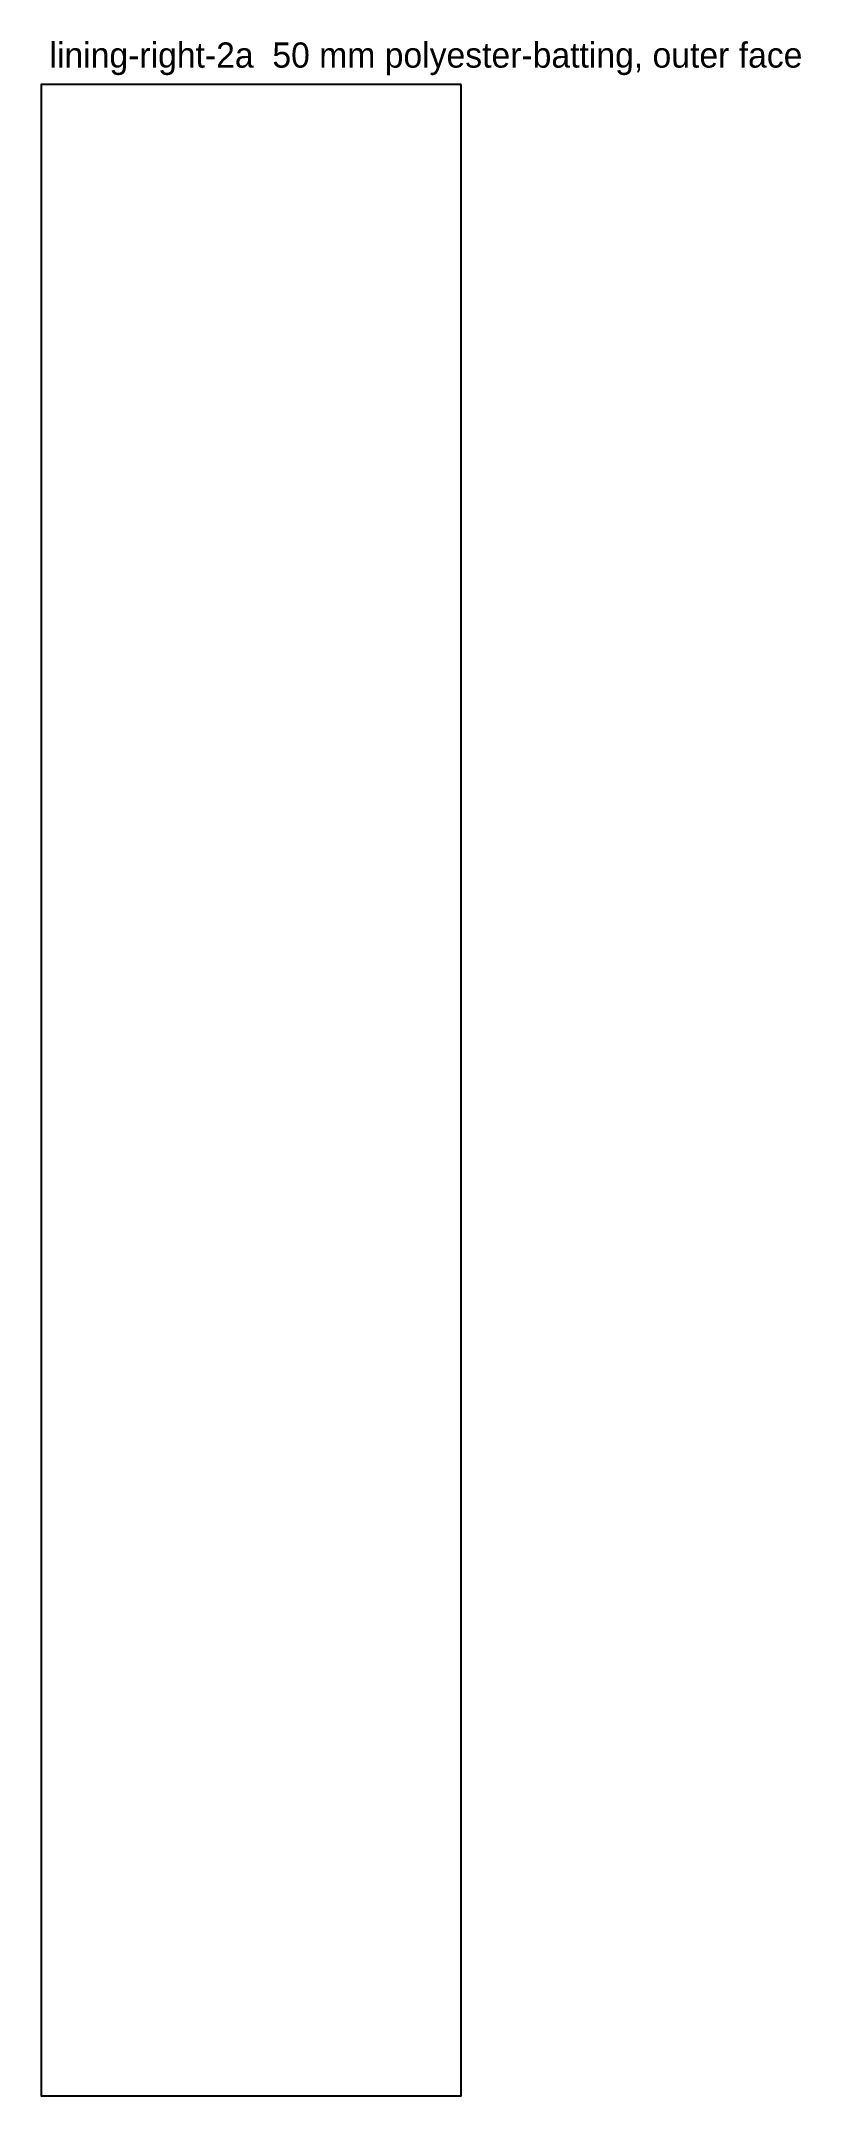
# Model space of a CAD drawing. Header units: millimetres. Extents: x 0 to 181, y 0 to 489.
import ezdxf

# ---------------------------------------------------------------- set-up
doc = ezdxf.new("R2010")
doc.units = ezdxf.units.MM
doc.layers.add('CUT_OUTSIDE', color=1, linetype='Continuous')
doc.layers.add('NOTES', color=7, linetype='Continuous')

msp = doc.modelspace()

# ---------------------------------------------------------------- linework, layer by layer
at = {"layer": 'CUT_OUTSIDE'}
msp.add_lwpolyline([(100, 479), (0, 479), (0, 0), (100, 0), (100, 479)], close=True, dxfattribs=at)

# ---------------------------------------------------------------- texts
at = {"layer": 'NOTES'}
msp.add_text('lining-right-2a  50 mm polyester-batting, outer face', height=6, dxfattribs=at).set_placement((2, 483))

doc.saveas('drawing.dxf')
